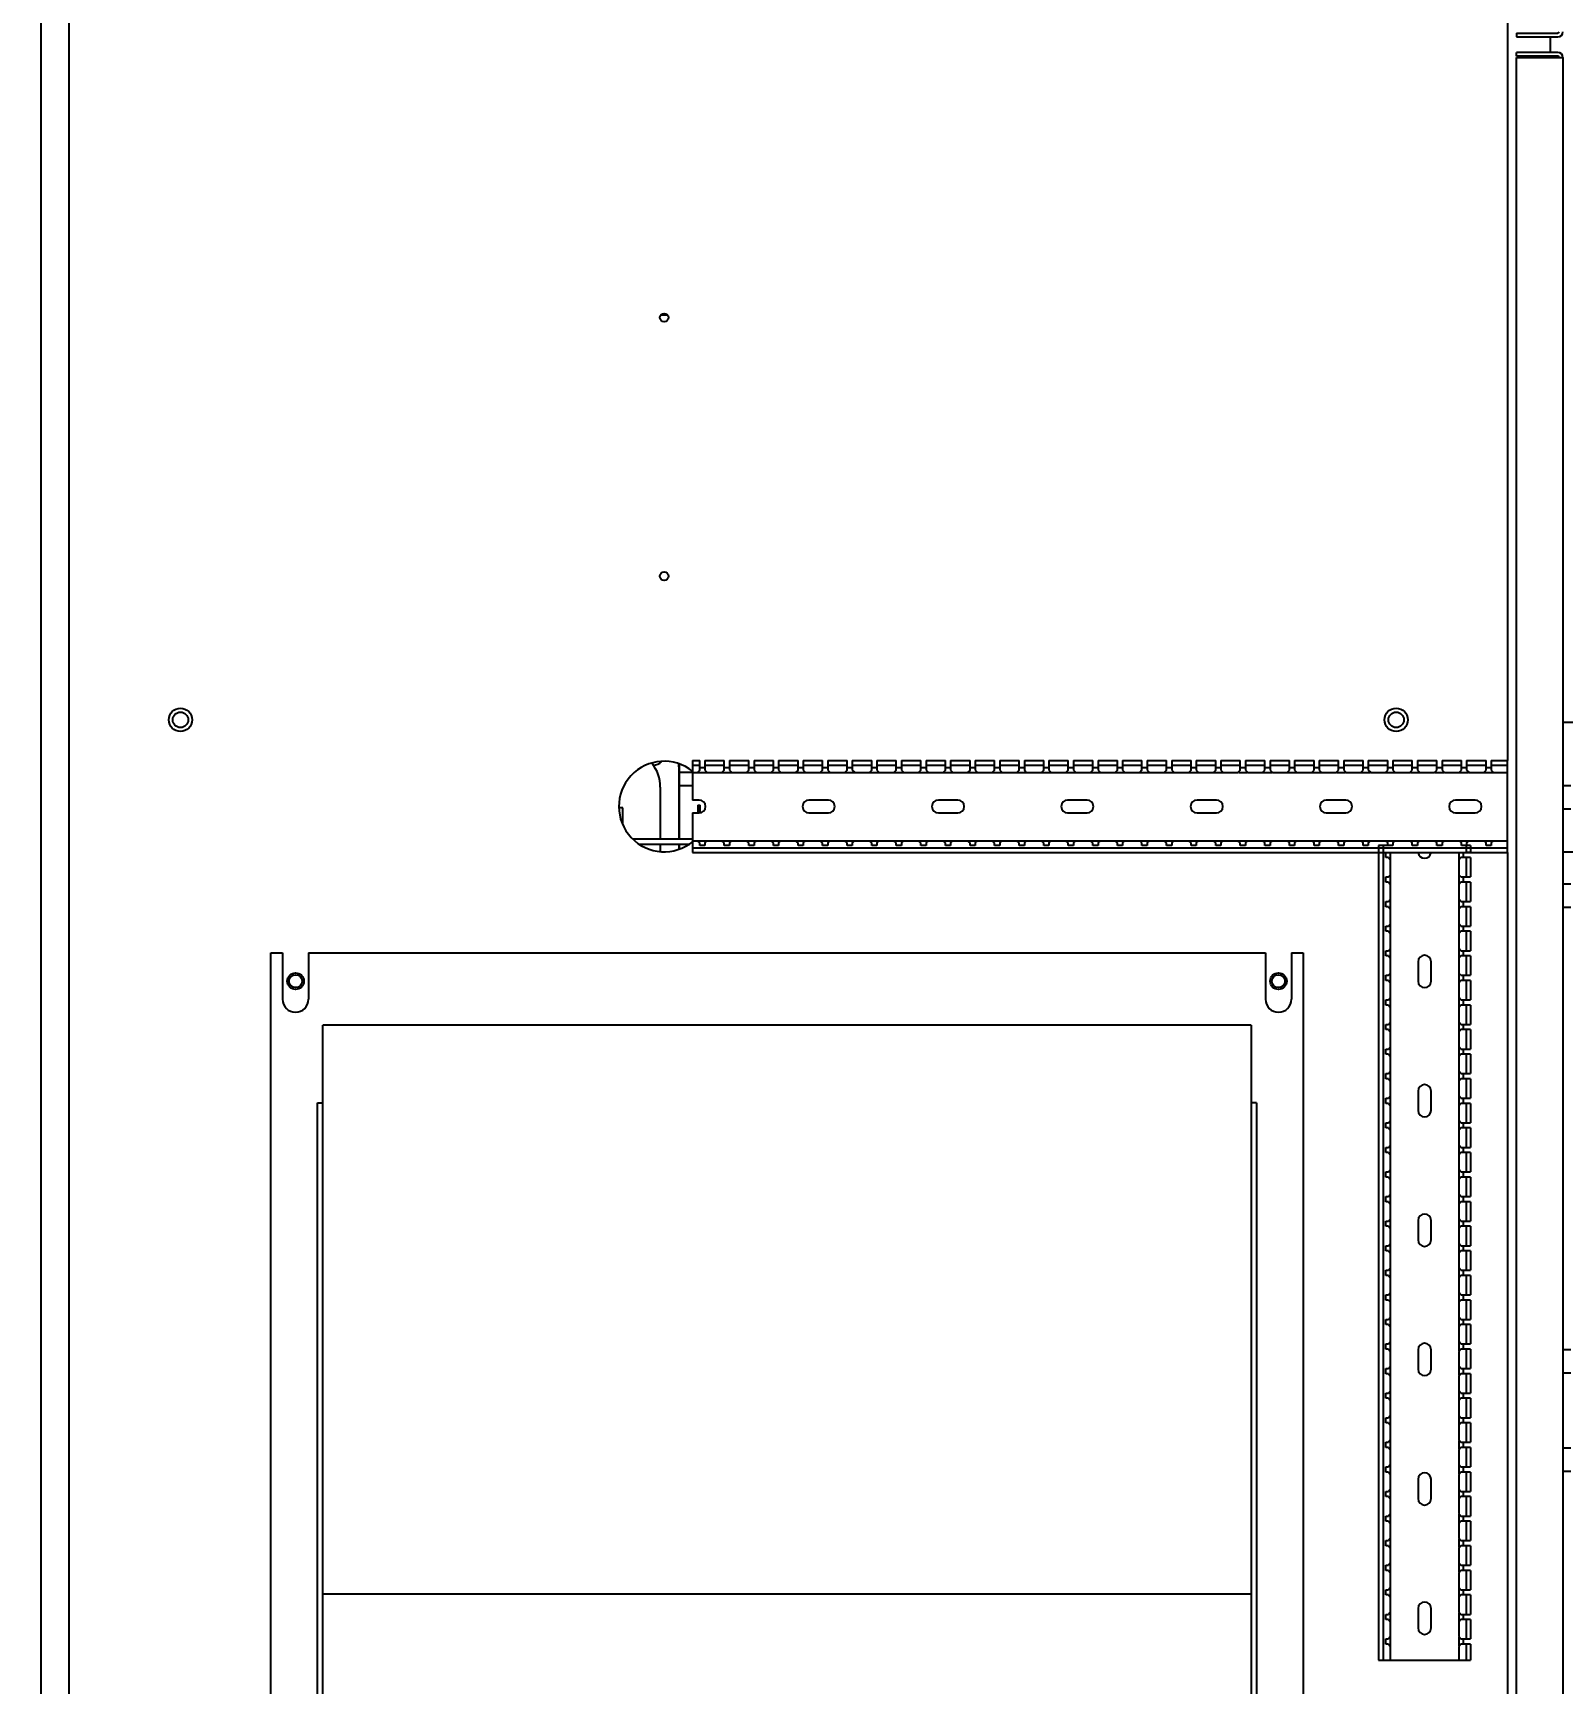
# Model space of a CAD drawing. Header units: feet. Extents: x -1522 to 1718, y -42 to 1309.
# Drawn here: x 26.861 to 28.802, y 9.049 to 11.143 of the extents above; entities that cross this region are included whole.
import ezdxf

# ---------------------------------------------------------------- set-up
doc = ezdxf.new("R2010")
doc.units = ezdxf.units.FT
doc.header["$MEASUREMENT"] = 0
doc.layers.add('E-EQPM-XFMR-1500V', color=141, linetype='Continuous')
doc.layers.add('G-NPLT', color=67, linetype='Continuous', plot=False)
doc.styles.add('NEI-A', font='arial.ttf')

# ---------------------------------------------------------------- blocks, each defined once
blk = doc.blocks.new('INV SKID')
at = {"layer": 'E-EQPM-XFMR-1500V', "linetype": 'Continuous'}
for p, q in [((-9.3537, 3.4687), (-9.3537, -3.467)), ((-9.3176, -3.4424), (-9.3176, 3.4441)), ((-7.4934, 0.9087), (-7.4934, -0.9069)), ((-7.482, 0.0156), (-7.482, 0.0107)), ((-7.482, 0.0156), (-7.4295, 0.0156)), ((-7.482, 0.0107), (-7.4295, 0.0107)), ((-7.4393, 0.0107), (-7.4393, -0.009)), ((-7.482, -0.0139), (-7.482, -0.009)), ((-7.4295, -0.009), (-7.482, -0.009)), ((-7.4295, -0.0139), (-7.482, -0.0139)), ((-7.482, -3.4211), (-7.482, -0.0155)), ((-7.482, -0.0155), (-7.4229, -0.0155)), ((-7.4229, -0.0155), (-7.4229, -3.4211)), ((-8.559, -0.342), (-8.567, -0.342)), ((-7.3491, -0.8587), (-7.4229, -0.8587)), ((-8.5441, -1.0064), (-8.5441, -0.917)), ((-8.5433, -1.0064), (-8.5433, -0.9114)), ((-8.5269, -0.9069), (-8.5269, -0.9571)), ((-8.5269, -0.9069), (-8.5179, -0.9069)), ((-8.5269, -0.9129), (-8.5179, -0.9129)), ((-8.5179, -0.9194), (-8.5208, -0.922)), ((-8.5179, -0.9194), (-8.5179, -0.9069)), ((-8.5113, -0.9161), (-8.5179, -0.9161)), ((-8.5113, -0.9069), (-8.5113, -0.9194)), ((-8.5113, -0.9069), (-8.4867, -0.9069)), ((-8.5113, -0.9129), (-8.4867, -0.9129)), ((-8.5113, -0.9194), (-8.5084, -0.922)), ((-8.4867, -0.9194), (-8.4897, -0.922)), ((-8.4867, -0.9194), (-8.4867, -0.9069)), ((-8.4802, -0.9161), (-8.4867, -0.9161)), ((-8.4802, -0.9069), (-8.4802, -0.9194)), ((-8.4802, -0.9069), (-8.4555, -0.9069)), ((-8.4802, -0.9129), (-8.4555, -0.9129)), ((-8.4802, -0.9194), (-8.4772, -0.922)), ((-8.4555, -0.9194), (-8.4585, -0.922)), ((-8.4555, -0.9194), (-8.4555, -0.9069)), ((-8.449, -0.9161), (-8.4555, -0.9161)), ((-8.449, -0.9069), (-8.449, -0.9194)), ((-8.449, -0.9069), (-8.4244, -0.9069)), ((-8.449, -0.9129), (-8.4244, -0.9129)), ((-8.449, -0.9194), (-8.446, -0.922)), ((-8.4244, -0.9194), (-8.4273, -0.922)), ((-8.4244, -0.9194), (-8.4244, -0.9069)), ((-8.4178, -0.9161), (-8.4244, -0.9161)), ((-8.4178, -0.9069), (-8.4178, -0.9194)), ((-8.4178, -0.9069), (-8.3932, -0.9069)), ((-8.4178, -0.9129), (-8.3932, -0.9129)), ((-8.4178, -0.9194), (-8.4148, -0.922)), ((-8.3932, -0.9194), (-8.3962, -0.922)), ((-8.3932, -0.9194), (-8.3932, -0.9069)), ((-8.3866, -0.9161), (-8.3932, -0.9161)), ((-8.3866, -0.9069), (-8.3866, -0.9194)), ((-8.3866, -0.9069), (-8.362, -0.9069)), ((-8.3866, -0.9129), (-8.362, -0.9129)), ((-8.3866, -0.9194), (-8.3837, -0.922)), ((-8.362, -0.9194), (-8.365, -0.922)), ((-8.362, -0.9194), (-8.362, -0.9069)), ((-8.3555, -0.9161), (-8.362, -0.9161)), ((-8.3555, -0.9069), (-8.3555, -0.9194)), ((-8.3555, -0.9069), (-8.3309, -0.9069)), ((-8.3555, -0.9129), (-8.3309, -0.9129)), ((-8.3555, -0.9194), (-8.3525, -0.922)), ((-8.3309, -0.9194), (-8.3338, -0.922)), ((-8.3309, -0.9194), (-8.3309, -0.9069)), ((-8.3243, -0.9161), (-8.3309, -0.9161)), ((-8.3243, -0.9069), (-8.3243, -0.9194)), ((-8.3243, -0.9069), (-8.2997, -0.9069)), ((-8.3243, -0.9129), (-8.2997, -0.9129)), ((-8.3243, -0.9194), (-8.3213, -0.922)), ((-8.2997, -0.9194), (-8.3027, -0.922)), ((-8.2997, -0.9194), (-8.2997, -0.9069)), ((-8.2931, -0.9161), (-8.2997, -0.9161)), ((-8.2931, -0.9069), (-8.2931, -0.9194)), ((-8.2931, -0.9069), (-8.2685, -0.9069)), ((-8.2931, -0.9129), (-8.2685, -0.9129)), ((-8.2931, -0.9194), (-8.2902, -0.922)), ((-8.2685, -0.9194), (-8.2715, -0.922)), ((-8.2685, -0.9194), (-8.2685, -0.9069)), ((-8.262, -0.9161), (-8.2685, -0.9161)), ((-8.262, -0.9069), (-8.262, -0.9194)), ((-8.262, -0.9069), (-8.2374, -0.9069)), ((-8.262, -0.9129), (-8.2374, -0.9129)), ((-8.262, -0.9194), (-8.259, -0.922)), ((-8.2374, -0.9194), (-8.2403, -0.922)), ((-8.2374, -0.9194), (-8.2374, -0.9069)), ((-8.2308, -0.9161), (-8.2374, -0.9161)), ((-8.2308, -0.9069), (-8.2308, -0.9194)), ((-8.2308, -0.9069), (-8.2062, -0.9069)), ((-8.2308, -0.9129), (-8.2062, -0.9129)), ((-8.2308, -0.9194), (-8.2278, -0.922)), ((-8.2062, -0.9194), (-8.2092, -0.922)), ((-8.2062, -0.9194), (-8.2062, -0.9069)), ((-8.1996, -0.9161), (-8.2062, -0.9161)), ((-8.1996, -0.9069), (-8.1996, -0.9194)), ((-8.1996, -0.9069), (-8.175, -0.9069)), ((-8.1996, -0.9129), (-8.175, -0.9129)), ((-8.1996, -0.9194), (-8.1967, -0.922)), ((-8.175, -0.9194), (-8.178, -0.922)), ((-8.175, -0.9194), (-8.175, -0.9069)), ((-8.1685, -0.9161), (-8.175, -0.9161)), ((-8.1685, -0.9069), (-8.1685, -0.9194)), ((-8.1685, -0.9069), (-8.1439, -0.9069)), ((-8.1685, -0.9129), (-8.1439, -0.9129)), ((-8.1685, -0.9194), (-8.1655, -0.922)), ((-8.1439, -0.9194), (-8.1468, -0.922)), ((-8.1439, -0.9194), (-8.1439, -0.9069)), ((-8.1373, -0.9161), (-8.1439, -0.9161)), ((-8.1373, -0.9069), (-8.1373, -0.9194)), ((-8.1373, -0.9069), (-8.1127, -0.9069)), ((-8.1373, -0.9129), (-8.1127, -0.9129)), ((-8.1373, -0.9194), (-8.1343, -0.922)), ((-8.1127, -0.9194), (-8.1157, -0.922)), ((-8.1127, -0.9194), (-8.1127, -0.9069)), ((-8.1061, -0.9161), (-8.1127, -0.9161)), ((-8.1061, -0.9069), (-8.1061, -0.9194)), ((-8.1061, -0.9069), (-8.0815, -0.9069)), ((-8.1061, -0.9129), (-8.0815, -0.9129)), ((-8.1061, -0.9194), (-8.1032, -0.922)), ((-8.0815, -0.9194), (-8.0845, -0.922)), ((-8.0815, -0.9194), (-8.0815, -0.9069)), ((-8.075, -0.9161), (-8.0815, -0.9161)), ((-8.075, -0.9069), (-8.075, -0.9194)), ((-8.075, -0.9069), (-8.0504, -0.9069)), ((-8.075, -0.9129), (-8.0504, -0.9129)), ((-8.075, -0.9194), (-8.072, -0.922)), ((-8.0504, -0.9194), (-8.0533, -0.922)), ((-8.0504, -0.9194), (-8.0504, -0.9069)), ((-8.0438, -0.9161), (-8.0504, -0.9161)), ((-8.0438, -0.9069), (-8.0438, -0.9194)), ((-8.0438, -0.9069), (-8.0192, -0.9069)), ((-8.0438, -0.9129), (-8.0192, -0.9129)), ((-8.0438, -0.9194), (-8.0408, -0.922)), ((-8.0192, -0.9194), (-8.0222, -0.922)), ((-8.0192, -0.9194), (-8.0192, -0.9069)), ((-8.0126, -0.9161), (-8.0192, -0.9161)), ((-8.0126, -0.9069), (-8.0126, -0.9194)), ((-8.0126, -0.9069), (-7.988, -0.9069)), ((-8.0126, -0.9129), (-7.988, -0.9129)), ((-8.0126, -0.9194), (-8.0097, -0.922)), ((-7.988, -0.9194), (-7.991, -0.922)), ((-7.988, -0.9194), (-7.988, -0.9069)), ((-7.9815, -0.9161), (-7.988, -0.9161)), ((-7.9815, -0.9069), (-7.9815, -0.9194)), ((-7.9815, -0.9069), (-7.9569, -0.9069)), ((-7.9815, -0.9129), (-7.9569, -0.9129)), ((-7.9815, -0.9194), (-7.9785, -0.922)), ((-7.9569, -0.9194), (-7.9598, -0.922)), ((-7.9569, -0.9194), (-7.9569, -0.9069)), ((-7.9503, -0.9161), (-7.9569, -0.9161)), ((-7.9503, -0.9069), (-7.9503, -0.9194)), ((-7.9503, -0.9069), (-7.9257, -0.9069)), ((-7.9503, -0.9129), (-7.9257, -0.9129)), ((-7.9503, -0.9194), (-7.9473, -0.922)), ((-7.9257, -0.9194), (-7.9287, -0.922)), ((-7.9257, -0.9194), (-7.9257, -0.9069)), ((-7.9191, -0.9161), (-7.9257, -0.9161)), ((-7.9191, -0.9069), (-7.9191, -0.9194)), ((-7.9191, -0.9069), (-7.8945, -0.9069)), ((-7.9191, -0.9129), (-7.8945, -0.9129)), ((-7.9191, -0.9194), (-7.9162, -0.922)), ((-7.8945, -0.9194), (-7.8975, -0.922)), ((-7.8945, -0.9194), (-7.8945, -0.9069)), ((-7.888, -0.9161), (-7.8945, -0.9161)), ((-7.888, -0.9069), (-7.888, -0.9194)), ((-7.888, -0.9069), (-7.8634, -0.9069)), ((-7.888, -0.9129), (-7.8634, -0.9129)), ((-7.888, -0.9194), (-7.885, -0.922)), ((-7.8634, -0.9194), (-7.8663, -0.922)), ((-7.8634, -0.9194), (-7.8634, -0.9069)), ((-7.8568, -0.9161), (-7.8634, -0.9161)), ((-7.8568, -0.9069), (-7.8568, -0.9194)), ((-7.8568, -0.9069), (-7.8322, -0.9069)), ((-7.8568, -0.9129), (-7.8322, -0.9129)), ((-7.8568, -0.9194), (-7.8538, -0.922)), ((-7.8322, -0.9194), (-7.8352, -0.922)), ((-7.8322, -0.9194), (-7.8322, -0.9069)), ((-7.8256, -0.9161), (-7.8322, -0.9161)), ((-7.8256, -0.9069), (-7.8256, -0.9194)), ((-7.8256, -0.9069), (-7.801, -0.9069)), ((-7.8256, -0.9129), (-7.801, -0.9129)), ((-7.8256, -0.9194), (-7.8227, -0.922)), ((-7.804, -0.922), (-7.801, -0.9194)), ((-7.801, -0.9194), (-7.801, -0.9069)), ((-7.7945, -0.9161), (-7.801, -0.9161)), ((-7.7945, -0.9069), (-7.7945, -0.9194)), ((-7.7945, -0.9069), (-7.7698, -0.9069)), ((-7.7945, -0.9129), (-7.7698, -0.9129)), ((-7.7945, -0.9194), (-7.7915, -0.922)), ((-7.7728, -0.922), (-7.7698, -0.9194)), ((-7.7698, -0.9194), (-7.7698, -0.9069)), ((-7.7633, -0.9161), (-7.7698, -0.9161)), ((-7.7633, -0.9069), (-7.7633, -0.9194)), ((-7.7633, -0.9069), (-7.7387, -0.9069)), ((-7.7633, -0.9129), (-7.7387, -0.9129)), ((-7.7633, -0.9194), (-7.7603, -0.922)), ((-7.7416, -0.922), (-7.7387, -0.9194)), ((-7.7387, -0.9194), (-7.7387, -0.9069)), ((-7.7321, -0.9161), (-7.7387, -0.9161)), ((-7.7321, -0.9069), (-7.7321, -0.9194)), ((-7.7321, -0.9069), (-7.7075, -0.9069)), ((-7.7321, -0.9129), (-7.7075, -0.9129)), ((-7.7321, -0.9194), (-7.7292, -0.922)), ((-7.7105, -0.922), (-7.7075, -0.9194)), ((-7.7075, -0.9194), (-7.7075, -0.9069)), ((-7.701, -0.9161), (-7.7075, -0.9161)), ((-7.701, -0.9069), (-7.701, -0.9194)), ((-7.701, -0.9069), (-7.6763, -0.9069)), ((-7.701, -0.9129), (-7.6763, -0.9129)), ((-7.701, -0.9194), (-7.698, -0.922)), ((-7.6793, -0.922), (-7.6763, -0.9194)), ((-7.6763, -0.9194), (-7.6763, -0.9069)), ((-7.6698, -0.9161), (-7.6763, -0.9161)), ((-7.6698, -0.9069), (-7.6698, -0.9194)), ((-7.6698, -0.9069), (-7.6452, -0.9069)), ((-7.6698, -0.9129), (-7.6452, -0.9129)), ((-7.6698, -0.9194), (-7.6668, -0.922)), ((-7.6481, -0.922), (-7.6452, -0.9194)), ((-7.6452, -0.9194), (-7.6452, -0.9069)), ((-7.6386, -0.9161), (-7.6452, -0.9161)), ((-7.6386, -0.9069), (-7.6386, -0.9194)), ((-7.6386, -0.9069), (-7.614, -0.9069)), ((-7.6386, -0.9129), (-7.614, -0.9129)), ((-7.6386, -0.9194), (-7.6357, -0.922)), ((-7.617, -0.922), (-7.614, -0.9194)), ((-7.614, -0.9194), (-7.614, -0.9069)), ((-7.6074, -0.9161), (-7.614, -0.9161)), ((-7.6074, -0.9069), (-7.6074, -0.9194)), ((-7.6074, -0.9069), (-7.5828, -0.9069)), ((-7.6074, -0.9129), (-7.5828, -0.9129)), ((-7.6074, -0.9194), (-7.6045, -0.922)), ((-7.5858, -0.922), (-7.5828, -0.9194)), ((-7.5828, -0.9194), (-7.5828, -0.9069)), ((-7.5763, -0.9161), (-7.5828, -0.9161)), ((-7.5763, -0.9069), (-7.5763, -0.9194)), ((-7.5763, -0.9069), (-7.5517, -0.9069)), ((-7.5763, -0.9129), (-7.5517, -0.9129)), ((-7.5763, -0.9194), (-7.5733, -0.922)), ((-7.5546, -0.922), (-7.5517, -0.9194)), ((-7.5517, -0.9194), (-7.5517, -0.9069)), ((-7.5451, -0.9161), (-7.5517, -0.9161)), ((-7.5451, -0.9069), (-7.5451, -0.9194)), ((-7.5451, -0.9069), (-7.5205, -0.9069)), ((-7.5451, -0.9129), (-7.5205, -0.9129)), ((-7.5451, -0.9194), (-7.5421, -0.922)), ((-7.5235, -0.922), (-7.5205, -0.9194)), ((-7.5205, -0.9194), (-7.5205, -0.9069)), ((-7.5139, -0.9161), (-7.5205, -0.9161)), ((-7.5139, -0.9069), (-7.5139, -0.9194)), ((-7.5139, -0.9069), (-7.4934, -0.9069)), ((-7.5139, -0.9129), (-7.4934, -0.9129)), ((-7.5139, -0.9194), (-7.511, -0.922)), ((-7.4934, -1.0237), (-7.4934, -0.9069)), ((-8.5679, -0.9407), (-8.5679, -1.0064)), ((-8.5433, -0.9219), (-8.5269, -0.9219)), ((-8.5433, -0.9219), (-8.5269, -0.9219)), ((-8.5269, -0.9391), (-8.5433, -0.9391)), ((-8.5269, -0.922), (-7.8856, -0.922)), ((-7.885, -0.922), (-7.8663, -0.922)), ((-7.8657, -0.922), (-7.8544, -0.922)), ((-7.8538, -0.922), (-7.8352, -0.922)), ((-7.8346, -0.922), (-7.8233, -0.922)), ((-7.8227, -0.922), (-7.804, -0.922)), ((-7.8034, -0.922), (-7.7921, -0.922)), ((-7.7915, -0.922), (-7.7728, -0.922)), ((-7.7722, -0.922), (-7.7609, -0.922)), ((-7.7603, -0.922), (-7.7416, -0.922)), ((-7.741, -0.922), (-7.7298, -0.922)), ((-7.7292, -0.922), (-7.7105, -0.922)), ((-7.7099, -0.922), (-7.6986, -0.922)), ((-7.698, -0.922), (-7.6793, -0.922)), ((-7.6787, -0.922), (-7.6674, -0.922)), ((-7.6668, -0.922), (-7.6481, -0.922)), ((-7.6475, -0.922), (-7.6363, -0.922)), ((-7.6357, -0.922), (-7.617, -0.922)), ((-7.6164, -0.922), (-7.6051, -0.922)), ((-7.6045, -0.922), (-7.5858, -0.922)), ((-7.5852, -0.922), (-7.5739, -0.922)), ((-7.5733, -0.922), (-7.5546, -0.922)), ((-7.554, -0.922), (-7.5428, -0.922)), ((-7.5421, -0.922), (-7.5235, -0.922)), ((-7.5229, -0.922), (-7.5116, -0.922)), ((-7.511, -0.922), (-7.4934, -0.922)), ((-7.4131, -0.9391), (-7.4229, -0.9391)), ((-8.5187, -0.9571), (-8.5269, -0.9571)), ((-8.3547, -0.9571), (-8.3793, -0.9571)), ((-8.1906, -0.9571), (-8.2152, -0.9571)), ((-8.0266, -0.9571), (-8.0512, -0.9571)), ((-7.8625, -0.9571), (-7.8871, -0.9571)), ((-7.6985, -0.9571), (-7.7231, -0.9571)), ((-7.5344, -0.9571), (-7.5591, -0.9571)), ((-8.6155, -0.967), (-8.6195, -0.967)), ((-8.6155, -0.9865), (-8.6155, -0.967)), ((-8.5269, -0.9735), (-8.5269, -1.0237)), ((-8.5269, -0.9735), (-8.5187, -0.9735)), ((-8.5203, -0.9636), (-8.5203, -0.9735)), ((-8.5203, -0.9636), (-8.5171, -0.9636)), ((-8.5171, -0.9732), (-8.5171, -0.9636)), ((-8.3793, -0.9735), (-8.3547, -0.9735)), ((-8.2152, -0.9735), (-8.1906, -0.9735)), ((-8.0512, -0.9735), (-8.0266, -0.9735)), ((-7.8871, -0.9735), (-7.8625, -0.9735)), ((-7.7231, -0.9735), (-7.6985, -0.9735)), ((-7.5591, -0.9735), (-7.5344, -0.9735)), ((-7.4131, -0.9686), (-7.4229, -0.9686)), ((-8.6024, -1.0064), (-8.5269, -1.0064)), ((-8.5936, -1.0129), (-8.5323, -1.0129)), ((-8.5679, -1.0129), (-8.5679, -1.0219)), ((-8.5441, -1.0194), (-8.5441, -1.0129)), ((-8.5433, -1.0193), (-8.5433, -1.0129)), ((-8.5269, -1.0087), (-7.4934, -1.0087)), ((-8.5269, -1.0178), (-7.4934, -1.0178)), ((-8.5269, -1.0237), (-7.4934, -1.0237)), ((-8.5179, -1.0113), (-8.5208, -1.0087)), ((-8.5179, -1.0146), (-8.5179, -1.0113)), ((-8.5113, -1.0146), (-8.5179, -1.0146)), ((-8.5113, -1.0113), (-8.5084, -1.0087)), ((-8.5113, -1.0113), (-8.5113, -1.0146)), ((-8.4867, -1.0113), (-8.4897, -1.0087)), ((-8.4867, -1.0146), (-8.4867, -1.0113)), ((-8.4802, -1.0146), (-8.4867, -1.0146)), ((-8.4802, -1.0113), (-8.4772, -1.0087)), ((-8.4802, -1.0113), (-8.4802, -1.0146)), ((-8.4555, -1.0113), (-8.4585, -1.0087)), ((-8.4555, -1.0146), (-8.4555, -1.0113)), ((-8.449, -1.0146), (-8.4555, -1.0146)), ((-8.449, -1.0113), (-8.446, -1.0087)), ((-8.449, -1.0113), (-8.449, -1.0146)), ((-8.4244, -1.0113), (-8.4273, -1.0087)), ((-8.4244, -1.0146), (-8.4244, -1.0113)), ((-8.4178, -1.0146), (-8.4244, -1.0146)), ((-8.4178, -1.0113), (-8.4148, -1.0087)), ((-8.4178, -1.0113), (-8.4178, -1.0146)), ((-8.3932, -1.0113), (-8.3962, -1.0087)), ((-8.3932, -1.0146), (-8.3932, -1.0113)), ((-8.3866, -1.0146), (-8.3932, -1.0146)), ((-8.3866, -1.0113), (-8.3837, -1.0087)), ((-8.3866, -1.0113), (-8.3866, -1.0146)), ((-8.362, -1.0113), (-8.365, -1.0087)), ((-8.362, -1.0146), (-8.362, -1.0113)), ((-8.3555, -1.0146), (-8.362, -1.0146)), ((-8.3555, -1.0113), (-8.3525, -1.0087)), ((-8.3555, -1.0113), (-8.3555, -1.0146)), ((-8.3309, -1.0113), (-8.3338, -1.0087)), ((-8.3309, -1.0146), (-8.3309, -1.0113)), ((-8.3243, -1.0146), (-8.3309, -1.0146)), ((-8.3243, -1.0113), (-8.3213, -1.0087)), ((-8.3243, -1.0113), (-8.3243, -1.0146)), ((-8.2997, -1.0113), (-8.3027, -1.0087)), ((-8.2997, -1.0146), (-8.2997, -1.0113)), ((-8.2931, -1.0146), (-8.2997, -1.0146)), ((-8.2931, -1.0113), (-8.2902, -1.0087)), ((-8.2931, -1.0113), (-8.2931, -1.0146)), ((-8.2685, -1.0113), (-8.2715, -1.0087)), ((-8.2685, -1.0146), (-8.2685, -1.0113)), ((-8.262, -1.0146), (-8.2685, -1.0146)), ((-8.262, -1.0113), (-8.259, -1.0087)), ((-8.262, -1.0113), (-8.262, -1.0146)), ((-8.2374, -1.0113), (-8.2403, -1.0087)), ((-8.2374, -1.0146), (-8.2374, -1.0113)), ((-8.2308, -1.0146), (-8.2374, -1.0146)), ((-8.2308, -1.0113), (-8.2278, -1.0087)), ((-8.2308, -1.0113), (-8.2308, -1.0146)), ((-8.2062, -1.0113), (-8.2092, -1.0087)), ((-8.2062, -1.0146), (-8.2062, -1.0113)), ((-8.1996, -1.0146), (-8.2062, -1.0146)), ((-8.1996, -1.0113), (-8.1967, -1.0087)), ((-8.1996, -1.0113), (-8.1996, -1.0146)), ((-8.175, -1.0113), (-8.178, -1.0087)), ((-8.175, -1.0146), (-8.175, -1.0113)), ((-8.1685, -1.0146), (-8.175, -1.0146)), ((-8.1685, -1.0113), (-8.1655, -1.0087)), ((-8.1685, -1.0113), (-8.1685, -1.0146)), ((-8.1439, -1.0113), (-8.1468, -1.0087)), ((-8.1439, -1.0146), (-8.1439, -1.0113)), ((-8.1373, -1.0146), (-8.1439, -1.0146)), ((-8.1373, -1.0113), (-8.1343, -1.0087)), ((-8.1373, -1.0113), (-8.1373, -1.0146)), ((-8.1127, -1.0113), (-8.1157, -1.0087)), ((-8.1127, -1.0146), (-8.1127, -1.0113)), ((-8.1061, -1.0146), (-8.1127, -1.0146)), ((-8.1061, -1.0113), (-8.1032, -1.0087)), ((-8.1061, -1.0113), (-8.1061, -1.0146)), ((-8.0815, -1.0113), (-8.0845, -1.0087)), ((-8.0815, -1.0146), (-8.0815, -1.0113)), ((-8.075, -1.0146), (-8.0815, -1.0146)), ((-8.075, -1.0113), (-8.072, -1.0087)), ((-8.075, -1.0113), (-8.075, -1.0146)), ((-8.0504, -1.0113), (-8.0533, -1.0087)), ((-8.0504, -1.0146), (-8.0504, -1.0113)), ((-8.0438, -1.0146), (-8.0504, -1.0146)), ((-8.0438, -1.0113), (-8.0408, -1.0087)), ((-8.0438, -1.0113), (-8.0438, -1.0146)), ((-8.0192, -1.0113), (-8.0222, -1.0087)), ((-8.0192, -1.0146), (-8.0192, -1.0113)), ((-8.0126, -1.0146), (-8.0192, -1.0146)), ((-8.0126, -1.0113), (-8.0097, -1.0087)), ((-8.0126, -1.0113), (-8.0126, -1.0146)), ((-7.988, -1.0113), (-7.991, -1.0087)), ((-7.988, -1.0146), (-7.988, -1.0113)), ((-7.9815, -1.0146), (-7.988, -1.0146)), ((-7.9815, -1.0113), (-7.9785, -1.0087)), ((-7.9815, -1.0113), (-7.9815, -1.0146)), ((-7.9569, -1.0113), (-7.9598, -1.0087)), ((-7.9569, -1.0146), (-7.9569, -1.0113)), ((-7.9503, -1.0146), (-7.9569, -1.0146)), ((-7.9503, -1.0113), (-7.9473, -1.0087)), ((-7.9503, -1.0113), (-7.9503, -1.0146)), ((-7.9257, -1.0113), (-7.9287, -1.0087)), ((-7.9257, -1.0146), (-7.9257, -1.0113)), ((-7.9191, -1.0146), (-7.9257, -1.0146)), ((-7.9191, -1.0113), (-7.9162, -1.0087)), ((-7.9191, -1.0113), (-7.9191, -1.0146)), ((-7.8945, -1.0113), (-7.8975, -1.0087)), ((-7.8945, -1.0146), (-7.8945, -1.0113)), ((-7.888, -1.0146), (-7.8945, -1.0146)), ((-7.888, -1.0113), (-7.885, -1.0087)), ((-7.888, -1.0113), (-7.888, -1.0146)), ((-7.8634, -1.0113), (-7.8663, -1.0087)), ((-7.8634, -1.0146), (-7.8634, -1.0113)), ((-7.8568, -1.0146), (-7.8634, -1.0146)), ((-7.8568, -1.0113), (-7.8538, -1.0087)), ((-7.8568, -1.0113), (-7.8568, -1.0146)), ((-7.8322, -1.0113), (-7.8352, -1.0087)), ((-7.8322, -1.0146), (-7.8322, -1.0113)), ((-7.8256, -1.0146), (-7.8322, -1.0146)), ((-7.8256, -1.0113), (-7.8227, -1.0087)), ((-7.8256, -1.0113), (-7.8256, -1.0146)), ((-7.804, -1.0087), (-7.801, -1.0113)), ((-7.801, -1.0146), (-7.801, -1.0113)), ((-7.7945, -1.0146), (-7.801, -1.0146)), ((-7.7945, -1.0113), (-7.7915, -1.0087)), ((-7.7945, -1.0113), (-7.7945, -1.0146)), ((-7.7728, -1.0087), (-7.7698, -1.0113)), ((-7.7698, -1.0146), (-7.7698, -1.0113)), ((-7.7633, -1.0146), (-7.7698, -1.0146)), ((-7.7633, -1.0113), (-7.7603, -1.0087)), ((-7.7633, -1.0113), (-7.7633, -1.0146)), ((-7.7416, -1.0087), (-7.7387, -1.0113)), ((-7.7387, -1.0146), (-7.7387, -1.0113)), ((-7.7321, -1.0146), (-7.7387, -1.0146)), ((-7.7321, -1.0113), (-7.7292, -1.0087)), ((-7.7321, -1.0113), (-7.7321, -1.0146)), ((-7.7105, -1.0087), (-7.7075, -1.0113)), ((-7.7075, -1.0146), (-7.7075, -1.0113)), ((-7.701, -1.0146), (-7.7075, -1.0146)), ((-7.701, -1.0113), (-7.698, -1.0087)), ((-7.701, -1.0113), (-7.701, -1.0146)), ((-7.6793, -1.0087), (-7.6763, -1.0113)), ((-7.6763, -1.0146), (-7.6763, -1.0113)), ((-7.6698, -1.0146), (-7.6763, -1.0146)), ((-7.6698, -1.0113), (-7.6668, -1.0087)), ((-7.6698, -1.0113), (-7.6698, -1.0146)), ((-7.6568, -1.0146), (-7.6568, -2.048)), ((-7.6452, -1.0146), (-7.6568, -1.0146)), ((-7.6509, -1.0146), (-7.6509, -2.048)), ((-7.6481, -1.0087), (-7.6452, -1.0113)), ((-7.6476, -1.0301), (-7.6476, -1.0237)), ((-7.6452, -1.0146), (-7.6452, -1.0113)), ((-7.6386, -1.0146), (-7.6452, -1.0146)), ((-7.6417, -2.048), (-7.6417, -1.0237)), ((-7.6386, -1.0113), (-7.6357, -1.0087)), ((-7.6386, -1.0113), (-7.6386, -1.0146)), ((-7.617, -1.0087), (-7.614, -1.0113)), ((-7.614, -1.0146), (-7.614, -1.0113)), ((-7.6074, -1.0146), (-7.614, -1.0146)), ((-7.6074, -1.0113), (-7.6045, -1.0087)), ((-7.6074, -1.0113), (-7.6074, -1.0146)), ((-7.5858, -1.0087), (-7.5828, -1.0113)), ((-7.5828, -1.0146), (-7.5828, -1.0113)), ((-7.5763, -1.0146), (-7.5828, -1.0146)), ((-7.5763, -1.0113), (-7.5733, -1.0087)), ((-7.5763, -1.0113), (-7.5763, -1.0146)), ((-7.5551, -1.0237), (-7.5551, -1.6558)), ((-7.5546, -1.0087), (-7.5517, -1.0113)), ((-7.5517, -1.0146), (-7.5517, -1.0113)), ((-7.5492, -1.0146), (-7.5517, -1.0146)), ((-7.54, -1.0146), (-7.5492, -1.0146)), ((-7.5492, -1.0301), (-7.5492, -1.0237)), ((-7.5459, -1.0146), (-7.5459, -1.0236)), ((-7.54, -1.0236), (-7.5459, -1.0236)), ((-7.5451, -1.0113), (-7.5421, -1.0087)), ((-7.5451, -1.0113), (-7.5451, -1.0146)), ((-7.54, -1.0146), (-7.54, -1.0236)), ((-7.5235, -1.0087), (-7.5205, -1.0113)), ((-7.5205, -1.0146), (-7.5205, -1.0113)), ((-7.5139, -1.0146), (-7.5205, -1.0146)), ((-7.5139, -1.0113), (-7.511, -1.0087)), ((-7.5139, -1.0113), (-7.5139, -1.0146)), ((-7.4934, -1.0237), (-7.4934, -3.4424)), ((-7.4229, -1.0228), (-7.3671, -1.0228)), ((-7.6444, -1.0301), (-7.6476, -1.0301)), ((-7.6444, -1.0301), (-7.6417, -1.0331)), ((-7.5525, -1.0301), (-7.5551, -1.0331)), ((-7.54, -1.0301), (-7.5525, -1.0301)), ((-7.5459, -1.0301), (-7.5459, -1.0547)), ((-7.54, -1.0301), (-7.54, -1.0547)), ((-7.6476, -1.0613), (-7.6476, -1.0547)), ((-7.6476, -1.0547), (-7.6444, -1.0547)), ((-7.6444, -1.0613), (-7.6476, -1.0613)), ((-7.6444, -1.0547), (-7.6417, -1.0518)), ((-7.6444, -1.0613), (-7.6417, -1.0643)), ((-7.5525, -1.0547), (-7.5551, -1.0518)), ((-7.5525, -1.0613), (-7.5551, -1.0643)), ((-7.5525, -1.0547), (-7.54, -1.0547)), ((-7.54, -1.0613), (-7.5525, -1.0613)), ((-7.5492, -1.0613), (-7.5492, -1.0547)), ((-7.5459, -1.0613), (-7.5459, -1.0859)), ((-7.54, -1.0613), (-7.54, -1.0859)), ((-7.4131, -1.0638), (-7.4229, -1.0638)), ((-7.6476, -1.0925), (-7.6476, -1.0859)), ((-7.6476, -1.0859), (-7.6444, -1.0859)), ((-7.6444, -1.0859), (-7.6417, -1.0829)), ((-7.5525, -1.0859), (-7.5551, -1.0829)), ((-7.5525, -1.0859), (-7.54, -1.0859)), ((-7.5492, -1.0925), (-7.5492, -1.0859)), ((-7.6444, -1.0925), (-7.6476, -1.0925)), ((-7.6444, -1.0925), (-7.6417, -1.0954)), ((-7.5525, -1.0925), (-7.5551, -1.0954)), ((-7.54, -1.0925), (-7.5525, -1.0925)), ((-7.5459, -1.0925), (-7.5459, -1.1171)), ((-7.54, -1.0925), (-7.54, -1.1171)), ((-7.4131, -1.0933), (-7.4229, -1.0933)), ((-7.6476, -1.1236), (-7.6476, -1.1171)), ((-7.6476, -1.1171), (-7.6444, -1.1171)), ((-7.6444, -1.1236), (-7.6476, -1.1236)), ((-7.6444, -1.1171), (-7.6417, -1.1141)), ((-7.6444, -1.1236), (-7.6417, -1.1266)), ((-7.5525, -1.1171), (-7.5551, -1.1141)), ((-7.5525, -1.1236), (-7.5551, -1.1266)), ((-7.5525, -1.1171), (-7.54, -1.1171)), ((-7.54, -1.1236), (-7.5525, -1.1236)), ((-7.5492, -1.1236), (-7.5492, -1.1171)), ((-7.5459, -1.1236), (-7.5459, -1.1483)), ((-7.54, -1.1236), (-7.54, -1.1483)), ((-9.0617, -3.1651), (-9.0617, -1.1507)), ((-9.0617, -1.1507), (-9.0469, -1.1507)), ((-9.0469, -1.1507), (-9.0469, -1.2098)), ((-9.0141, -1.1507), (-9.0141, -1.2098)), ((-9.0141, -1.1507), (-7.8002, -1.1507)), ((-7.8002, -1.1507), (-7.8002, -1.2098)), ((-7.7674, -1.1507), (-7.7674, -1.2098)), ((-7.7674, -1.1507), (-7.7526, -1.1507)), ((-7.7526, -1.1507), (-7.7526, -3.1651)), ((-7.6476, -1.1548), (-7.6476, -1.1483)), ((-7.6476, -1.1483), (-7.6444, -1.1483)), ((-7.6444, -1.1483), (-7.6417, -1.1453)), ((-7.5525, -1.1483), (-7.5551, -1.1453)), ((-7.5525, -1.1483), (-7.54, -1.1483)), ((-7.5492, -1.1548), (-7.5492, -1.1483)), ((-7.6444, -1.1548), (-7.6476, -1.1548)), ((-7.6444, -1.1548), (-7.6417, -1.1578)), ((-7.6066, -1.1622), (-7.6066, -1.1868)), ((-7.5902, -1.1868), (-7.5902, -1.1622)), ((-7.5525, -1.1548), (-7.5551, -1.1578)), ((-7.54, -1.1548), (-7.5525, -1.1548)), ((-7.5459, -1.1548), (-7.5459, -1.1794)), ((-7.54, -1.1548), (-7.54, -1.1794)), ((-7.6476, -1.186), (-7.6476, -1.1794)), ((-7.6476, -1.1794), (-7.6444, -1.1794)), ((-7.6444, -1.186), (-7.6476, -1.186)), ((-7.6444, -1.1794), (-7.6417, -1.1765)), ((-7.6444, -1.186), (-7.6417, -1.1889)), ((-7.5525, -1.1794), (-7.5551, -1.1765)), ((-7.5525, -1.186), (-7.5551, -1.1889)), ((-7.5525, -1.1794), (-7.54, -1.1794)), ((-7.54, -1.186), (-7.5525, -1.186)), ((-7.5492, -1.186), (-7.5492, -1.1794)), ((-7.5459, -1.186), (-7.5459, -1.2106)), ((-7.54, -1.186), (-7.54, -1.2106)), ((-7.6476, -1.2171), (-7.6476, -1.2106)), ((-7.6476, -1.2106), (-7.6444, -1.2106)), ((-7.6444, -1.2106), (-7.6417, -1.2076)), ((-7.5525, -1.2106), (-7.5551, -1.2076)), ((-7.5525, -1.2106), (-7.54, -1.2106)), ((-7.5492, -1.2171), (-7.5492, -1.2106)), ((-7.6444, -1.2171), (-7.6476, -1.2171)), ((-7.6444, -1.2171), (-7.6417, -1.2201)), ((-7.5525, -1.2171), (-7.5551, -1.2201)), ((-7.54, -1.2171), (-7.5525, -1.2171)), ((-7.5459, -1.2171), (-7.5459, -1.2418)), ((-7.54, -1.2171), (-7.54, -1.2418)), ((-8.9961, -3.6409), (-8.9961, -1.2426)), ((-7.8182, -1.2426), (-8.9961, -1.2426)), ((-7.8182, -1.2426), (-7.8182, -3.6409)), ((-7.6476, -1.2483), (-7.6476, -1.2418)), ((-7.6476, -1.2418), (-7.6444, -1.2418)), ((-7.6444, -1.2483), (-7.6476, -1.2483)), ((-7.6444, -1.2418), (-7.6417, -1.2388)), ((-7.6444, -1.2483), (-7.6417, -1.2513)), ((-7.5525, -1.2418), (-7.5551, -1.2388)), ((-7.5525, -1.2483), (-7.5551, -1.2513)), ((-7.5525, -1.2418), (-7.54, -1.2418)), ((-7.54, -1.2483), (-7.5525, -1.2483)), ((-7.5492, -1.2483), (-7.5492, -1.2418)), ((-7.5459, -1.2483), (-7.5459, -1.2729)), ((-7.54, -1.2483), (-7.54, -1.2729)), ((-7.6476, -1.2795), (-7.6476, -1.2729)), ((-7.6476, -1.2729), (-7.6444, -1.2729)), ((-7.6444, -1.2729), (-7.6417, -1.27)), ((-7.5525, -1.2729), (-7.5551, -1.27)), ((-7.5525, -1.2729), (-7.54, -1.2729)), ((-7.5492, -1.2795), (-7.5492, -1.2729)), ((-7.6444, -1.2795), (-7.6476, -1.2795)), ((-7.6444, -1.2795), (-7.6417, -1.2824)), ((-7.5525, -1.2795), (-7.5551, -1.2824)), ((-7.54, -1.2795), (-7.5525, -1.2795)), ((-7.5459, -1.2795), (-7.5459, -1.3041)), ((-7.54, -1.2795), (-7.54, -1.3041)), ((-7.6476, -1.3107), (-7.6476, -1.3041)), ((-7.6476, -1.3041), (-7.6444, -1.3041)), ((-7.6444, -1.3107), (-7.6476, -1.3107)), ((-7.6444, -1.3041), (-7.6417, -1.3011)), ((-7.6444, -1.3107), (-7.6417, -1.3136)), ((-7.5525, -1.3041), (-7.5551, -1.3011)), ((-7.5525, -1.3107), (-7.5551, -1.3136)), ((-7.5525, -1.3041), (-7.54, -1.3041)), ((-7.54, -1.3107), (-7.5525, -1.3107)), ((-7.5492, -1.3107), (-7.5492, -1.3041)), ((-7.5459, -1.3107), (-7.5459, -1.3353)), ((-7.54, -1.3107), (-7.54, -1.3353)), ((-7.6476, -1.3418), (-7.6476, -1.3353)), ((-7.6476, -1.3353), (-7.6444, -1.3353)), ((-7.6444, -1.3353), (-7.6417, -1.3323)), ((-7.6066, -1.3262), (-7.6066, -1.3508)), ((-7.5902, -1.3508), (-7.5902, -1.3262)), ((-7.5525, -1.3353), (-7.5551, -1.3323)), ((-7.5525, -1.3353), (-7.54, -1.3353)), ((-7.5492, -1.3418), (-7.5492, -1.3353)), ((-9.0026, -2.9486), (-9.0026, -1.341)), ((-9.0026, -1.341), (-8.9961, -1.341)), ((-7.8117, -1.341), (-7.8182, -1.341)), ((-7.8117, -1.341), (-7.8117, -2.9486)), ((-7.6444, -1.3418), (-7.6476, -1.3418)), ((-7.6444, -1.3418), (-7.6417, -1.3448)), ((-7.5525, -1.3418), (-7.5551, -1.3448)), ((-7.54, -1.3418), (-7.5525, -1.3418)), ((-7.5459, -1.3418), (-7.5459, -1.3664)), ((-7.54, -1.3418), (-7.54, -1.3664)), ((-7.6476, -1.373), (-7.6476, -1.3664)), ((-7.6476, -1.3664), (-7.6444, -1.3664)), ((-7.6444, -1.373), (-7.6476, -1.373)), ((-7.6444, -1.3664), (-7.6417, -1.3635)), ((-7.6444, -1.373), (-7.6417, -1.376)), ((-7.5525, -1.3664), (-7.5551, -1.3635)), ((-7.5525, -1.373), (-7.5551, -1.376)), ((-7.5525, -1.3664), (-7.54, -1.3664)), ((-7.54, -1.373), (-7.5525, -1.373)), ((-7.5492, -1.373), (-7.5492, -1.3664)), ((-7.5459, -1.373), (-7.5459, -1.3976)), ((-7.54, -1.373), (-7.54, -1.3976)), ((-7.6476, -1.4042), (-7.6476, -1.3976)), ((-7.6476, -1.3976), (-7.6444, -1.3976)), ((-7.6444, -1.3976), (-7.6417, -1.3946)), ((-7.5525, -1.3976), (-7.5551, -1.3946)), ((-7.5525, -1.3976), (-7.54, -1.3976)), ((-7.5492, -1.4042), (-7.5492, -1.3976)), ((-7.6444, -1.4042), (-7.6476, -1.4042)), ((-7.6444, -1.4042), (-7.6417, -1.4071)), ((-7.5525, -1.4042), (-7.5551, -1.4071)), ((-7.54, -1.4042), (-7.5525, -1.4042)), ((-7.5459, -1.4042), (-7.5459, -1.4288)), ((-7.54, -1.4042), (-7.54, -1.4288)), ((-7.6476, -1.4353), (-7.6476, -1.4288)), ((-7.6476, -1.4288), (-7.6444, -1.4288)), ((-7.6444, -1.4353), (-7.6476, -1.4353)), ((-7.6444, -1.4288), (-7.6417, -1.4258)), ((-7.6444, -1.4353), (-7.6417, -1.4383)), ((-7.5525, -1.4288), (-7.5551, -1.4258)), ((-7.5525, -1.4353), (-7.5551, -1.4383)), ((-7.5525, -1.4288), (-7.54, -1.4288)), ((-7.54, -1.4353), (-7.5525, -1.4353)), ((-7.5492, -1.4353), (-7.5492, -1.4288)), ((-7.5459, -1.4353), (-7.5459, -1.4599)), ((-7.54, -1.4353), (-7.54, -1.4599)), ((-7.6476, -1.4665), (-7.6476, -1.4599)), ((-7.6476, -1.4599), (-7.6444, -1.4599)), ((-7.6444, -1.4599), (-7.6417, -1.457)), ((-7.5525, -1.4599), (-7.5551, -1.457)), ((-7.5525, -1.4599), (-7.54, -1.4599)), ((-7.5492, -1.4665), (-7.5492, -1.4599)), ((-7.6444, -1.4665), (-7.6476, -1.4665)), ((-7.6444, -1.4665), (-7.6417, -1.4695)), ((-7.5525, -1.4665), (-7.5551, -1.4695)), ((-7.54, -1.4665), (-7.5525, -1.4665)), ((-7.5459, -1.4665), (-7.5459, -1.4911)), ((-7.54, -1.4665), (-7.54, -1.4911)), ((-7.6476, -1.4977), (-7.6476, -1.4911)), ((-7.6476, -1.4911), (-7.6444, -1.4911)), ((-7.6444, -1.4977), (-7.6476, -1.4977)), ((-7.6444, -1.4911), (-7.6417, -1.4881)), ((-7.6444, -1.4977), (-7.6417, -1.5006)), ((-7.6066, -1.4903), (-7.6066, -1.5149)), ((-7.5902, -1.5149), (-7.5902, -1.4903)), ((-7.5525, -1.4911), (-7.5551, -1.4881)), ((-7.5525, -1.4977), (-7.5551, -1.5006)), ((-7.5525, -1.4911), (-7.54, -1.4911)), ((-7.54, -1.4977), (-7.5525, -1.4977)), ((-7.5492, -1.4977), (-7.5492, -1.4911)), ((-7.5459, -1.4977), (-7.5459, -1.5223)), ((-7.54, -1.4977), (-7.54, -1.5223)), ((-7.6476, -1.5288), (-7.6476, -1.5223)), ((-7.6476, -1.5223), (-7.6444, -1.5223)), ((-7.6444, -1.5223), (-7.6417, -1.5193)), ((-7.5525, -1.5223), (-7.5551, -1.5193)), ((-7.5525, -1.5223), (-7.54, -1.5223)), ((-7.5492, -1.5288), (-7.5492, -1.5223)), ((-7.6444, -1.5288), (-7.6476, -1.5288)), ((-7.6444, -1.5288), (-7.6417, -1.5318)), ((-7.5525, -1.5288), (-7.5551, -1.5318)), ((-7.54, -1.5288), (-7.5525, -1.5288)), ((-7.5459, -1.5288), (-7.5459, -1.5534)), ((-7.54, -1.5288), (-7.54, -1.5534)), ((-7.6476, -1.56), (-7.6476, -1.5534)), ((-7.6476, -1.5534), (-7.6444, -1.5534)), ((-7.6444, -1.56), (-7.6476, -1.56)), ((-7.6444, -1.5534), (-7.6417, -1.5505)), ((-7.6444, -1.56), (-7.6417, -1.563)), ((-7.5525, -1.5534), (-7.5551, -1.5505)), ((-7.5525, -1.56), (-7.5551, -1.563)), ((-7.5525, -1.5534), (-7.54, -1.5534)), ((-7.54, -1.56), (-7.5525, -1.56)), ((-7.5492, -1.56), (-7.5492, -1.5534)), ((-7.5459, -1.56), (-7.5459, -1.5846)), ((-7.54, -1.56), (-7.54, -1.5846)), ((-7.6476, -1.5912), (-7.6476, -1.5846)), ((-7.6476, -1.5846), (-7.6444, -1.5846)), ((-7.6444, -1.5912), (-7.6476, -1.5912)), ((-7.6444, -1.5846), (-7.6417, -1.5816)), ((-7.6444, -1.5912), (-7.6417, -1.5941)), ((-7.5525, -1.5846), (-7.5551, -1.5816)), ((-7.5525, -1.5912), (-7.5551, -1.5941)), ((-7.5525, -1.5846), (-7.54, -1.5846)), ((-7.54, -1.5912), (-7.5525, -1.5912)), ((-7.5492, -1.5912), (-7.5492, -1.5846)), ((-7.5459, -1.5912), (-7.5459, -1.6158)), ((-7.54, -1.5912), (-7.54, -1.6158)), ((-7.6476, -1.6223), (-7.6476, -1.6158)), ((-7.6476, -1.6158), (-7.6444, -1.6158)), ((-7.6444, -1.6223), (-7.6476, -1.6223)), ((-7.6444, -1.6158), (-7.6417, -1.6128)), ((-7.6444, -1.6223), (-7.6417, -1.6253)), ((-7.5525, -1.6158), (-7.5551, -1.6128)), ((-7.5525, -1.6223), (-7.5551, -1.6253)), ((-7.5525, -1.6158), (-7.54, -1.6158)), ((-7.54, -1.6223), (-7.5525, -1.6223)), ((-7.5492, -1.6223), (-7.5492, -1.6158)), ((-7.5459, -1.6223), (-7.5459, -1.6469)), ((-7.54, -1.6223), (-7.54, -1.6469)), ((-7.6476, -1.6535), (-7.6476, -1.6469)), ((-7.6476, -1.6469), (-7.6444, -1.6469)), ((-7.6444, -1.6535), (-7.6476, -1.6535)), ((-7.6444, -1.6469), (-7.6417, -1.644)), ((-7.6444, -1.6535), (-7.6417, -1.6565)), ((-7.5525, -1.6469), (-7.5551, -1.644)), ((-7.5525, -1.6535), (-7.5551, -1.6565)), ((-7.5525, -1.6469), (-7.54, -1.6469)), ((-7.54, -1.6535), (-7.5525, -1.6535)), ((-7.5492, -1.6535), (-7.5492, -1.6469)), ((-7.5459, -1.6535), (-7.5459, -1.6781)), ((-7.54, -1.6535), (-7.54, -1.6781)), ((-7.6066, -1.6543), (-7.6066, -1.6789)), ((-7.5902, -1.6789), (-7.5902, -1.6543)), ((-7.5551, -1.6565), (-7.5551, -1.6751)), ((-7.4131, -1.6543), (-7.4229, -1.6543)), ((-7.6476, -1.6847), (-7.6476, -1.6781)), ((-7.6476, -1.6781), (-7.6444, -1.6781)), ((-7.6444, -1.6847), (-7.6476, -1.6847)), ((-7.6444, -1.6781), (-7.6417, -1.6751)), ((-7.6444, -1.6847), (-7.6417, -1.6876)), ((-7.5525, -1.6781), (-7.5551, -1.6751)), ((-7.5551, -1.6757), (-7.5551, -1.687)), ((-7.5525, -1.6847), (-7.5551, -1.6876)), ((-7.5551, -1.6876), (-7.5551, -1.7063)), ((-7.5525, -1.6781), (-7.54, -1.6781)), ((-7.54, -1.6847), (-7.5525, -1.6847)), ((-7.5492, -1.6847), (-7.5492, -1.6781)), ((-7.5459, -1.6847), (-7.5459, -1.7093)), ((-7.54, -1.6847), (-7.54, -1.7093)), ((-7.4131, -1.6838), (-7.4229, -1.6838)), ((-7.6476, -1.7158), (-7.6476, -1.7093)), ((-7.6476, -1.7093), (-7.6444, -1.7093)), ((-7.6444, -1.7158), (-7.6476, -1.7158)), ((-7.6444, -1.7093), (-7.6417, -1.7063)), ((-7.6444, -1.7158), (-7.6417, -1.7188)), ((-7.5525, -1.7093), (-7.5551, -1.7063)), ((-7.5551, -1.7069), (-7.5551, -1.7182)), ((-7.5525, -1.7158), (-7.5551, -1.7188)), ((-7.5525, -1.7093), (-7.54, -1.7093)), ((-7.54, -1.7158), (-7.5525, -1.7158)), ((-7.5492, -1.7158), (-7.5492, -1.7093)), ((-7.5459, -1.7158), (-7.5459, -1.7404)), ((-7.54, -1.7158), (-7.54, -1.7404)), ((-7.6417, -1.7375), (-7.6444, -1.7404)), ((-7.5551, -1.7188), (-7.5551, -1.7375)), ((-7.5551, -1.7375), (-7.5525, -1.7404)), ((-7.6476, -1.747), (-7.6476, -1.7404)), ((-7.6476, -1.7404), (-7.6444, -1.7404)), ((-7.6444, -1.747), (-7.6476, -1.747)), ((-7.6444, -1.747), (-7.6417, -1.75)), ((-7.5551, -1.7381), (-7.5551, -1.7493)), ((-7.5525, -1.747), (-7.5551, -1.75)), ((-7.5551, -1.75), (-7.5551, -1.7686)), ((-7.5525, -1.7404), (-7.54, -1.7404)), ((-7.54, -1.747), (-7.5525, -1.747)), ((-7.5492, -1.747), (-7.5492, -1.7404)), ((-7.5459, -1.747), (-7.5459, -1.7716)), ((-7.54, -1.747), (-7.54, -1.7716)), ((-7.6476, -1.7782), (-7.6476, -1.7716)), ((-7.6476, -1.7716), (-7.6444, -1.7716)), ((-7.6444, -1.7782), (-7.6476, -1.7782)), ((-7.6417, -1.7686), (-7.6444, -1.7716)), ((-7.6444, -1.7782), (-7.6417, -1.7811)), ((-7.5551, -1.7686), (-7.5525, -1.7716)), ((-7.5551, -1.7692), (-7.5551, -1.7805)), ((-7.5525, -1.7782), (-7.5551, -1.7811)), ((-7.5525, -1.7716), (-7.54, -1.7716)), ((-7.54, -1.7782), (-7.5525, -1.7782)), ((-7.5492, -1.7782), (-7.5492, -1.7716)), ((-7.5459, -1.7782), (-7.5459, -1.8028)), ((-7.54, -1.7782), (-7.54, -1.8028)), ((-7.4131, -1.779), (-7.4229, -1.779)), ((-7.6417, -1.7998), (-7.6444, -1.8028)), ((-7.5551, -1.7811), (-7.5551, -1.7998)), ((-7.5551, -1.7998), (-7.5525, -1.8028)), ((-7.5551, -1.8004), (-7.5551, -1.8117)), ((-7.6476, -1.8093), (-7.6476, -1.8028)), ((-7.6476, -1.8028), (-7.6444, -1.8028)), ((-7.6444, -1.8093), (-7.6476, -1.8093)), ((-7.6444, -1.8093), (-7.6417, -1.8123)), ((-7.6066, -1.8184), (-7.6066, -1.843)), ((-7.5902, -1.843), (-7.5902, -1.8184)), ((-7.5525, -1.8093), (-7.5551, -1.8123)), ((-7.5551, -1.8123), (-7.5551, -1.831)), ((-7.5525, -1.8028), (-7.54, -1.8028)), ((-7.54, -1.8093), (-7.5525, -1.8093)), ((-7.5492, -1.8093), (-7.5492, -1.8028)), ((-7.5459, -1.8093), (-7.5459, -1.8339)), ((-7.54, -1.8093), (-7.54, -1.8339)), ((-7.4131, -1.8085), (-7.4229, -1.8085)), ((-7.6476, -1.8405), (-7.6476, -1.8339)), ((-7.6476, -1.8339), (-7.6444, -1.8339)), ((-7.6444, -1.8405), (-7.6476, -1.8405)), ((-7.6417, -1.831), (-7.6444, -1.8339)), ((-7.6444, -1.8405), (-7.6417, -1.8435)), ((-7.5551, -1.831), (-7.5525, -1.8339)), ((-7.5551, -1.8316), (-7.5551, -1.8429)), ((-7.5525, -1.8405), (-7.5551, -1.8435)), ((-7.5525, -1.8339), (-7.54, -1.8339)), ((-7.54, -1.8405), (-7.5525, -1.8405)), ((-7.5492, -1.8405), (-7.5492, -1.8339)), ((-7.5459, -1.8405), (-7.5459, -1.8651)), ((-7.54, -1.8405), (-7.54, -1.8651)), ((-7.6417, -1.8621), (-7.6444, -1.8651)), ((-7.5551, -1.8435), (-7.5551, -1.8621)), ((-7.5551, -1.8621), (-7.5525, -1.8651)), ((-7.5551, -1.8627), (-7.5551, -1.874)), ((-7.6476, -1.8717), (-7.6476, -1.8651)), ((-7.6476, -1.8651), (-7.6444, -1.8651)), ((-7.6444, -1.8717), (-7.6476, -1.8717)), ((-7.6444, -1.8717), (-7.6417, -1.8746)), ((-7.5525, -1.8717), (-7.5551, -1.8746)), ((-7.5551, -1.8746), (-7.5551, -1.8933)), ((-7.5525, -1.8651), (-7.54, -1.8651)), ((-7.54, -1.8717), (-7.5525, -1.8717)), ((-7.5492, -1.8717), (-7.5492, -1.8651)), ((-7.5459, -1.8717), (-7.5459, -1.8963)), ((-7.54, -1.8717), (-7.54, -1.8963)), ((-7.6476, -1.9028), (-7.6476, -1.8963)), ((-7.6476, -1.8963), (-7.6444, -1.8963)), ((-7.6444, -1.9028), (-7.6476, -1.9028)), ((-7.6417, -1.8933), (-7.6444, -1.8963)), ((-7.6444, -1.9028), (-7.6417, -1.9058)), ((-7.5551, -1.8933), (-7.5525, -1.8963)), ((-7.5551, -1.8939), (-7.5551, -1.9052)), ((-7.5525, -1.9028), (-7.5551, -1.9058)), ((-7.5525, -1.8963), (-7.54, -1.8963)), ((-7.54, -1.9028), (-7.5525, -1.9028)), ((-7.5492, -1.9028), (-7.5492, -1.8963)), ((-7.5459, -1.9028), (-7.5459, -1.9275)), ((-7.54, -1.9028), (-7.54, -1.9275)), ((-7.6417, -1.9245), (-7.6444, -1.9275)), ((-7.5551, -1.9058), (-7.5551, -1.9245)), ((-7.5551, -1.9245), (-7.5525, -1.9275)), ((-7.5551, -1.9251), (-7.5551, -1.9364)), ((-7.6476, -1.934), (-7.6476, -1.9275)), ((-7.6476, -1.9275), (-7.6444, -1.9275)), ((-7.6444, -1.934), (-7.6476, -1.934)), ((-7.6444, -1.934), (-7.6417, -1.937)), ((-7.5525, -1.934), (-7.5551, -1.937)), ((-7.5551, -1.937), (-7.5551, -1.9557)), ((-7.5525, -1.9275), (-7.54, -1.9275)), ((-7.54, -1.934), (-7.5525, -1.934)), ((-7.5492, -1.934), (-7.5492, -1.9275)), ((-7.5459, -1.934), (-7.5459, -1.9586)), ((-7.54, -1.934), (-7.54, -1.9586)), ((-7.8182, -1.9644), (-8.9961, -1.9644)), ((-7.6476, -1.9652), (-7.6476, -1.9586)), ((-7.6476, -1.9586), (-7.6444, -1.9586)), ((-7.6444, -1.9652), (-7.6476, -1.9652)), ((-7.6417, -1.9557), (-7.6444, -1.9586)), ((-7.6444, -1.9652), (-7.6417, -1.9681)), ((-7.5551, -1.9557), (-7.5525, -1.9586)), ((-7.5551, -1.9562), (-7.5551, -1.9675)), ((-7.5525, -1.9652), (-7.5551, -1.9681)), ((-7.5525, -1.9586), (-7.54, -1.9586)), ((-7.54, -1.9652), (-7.5525, -1.9652)), ((-7.5492, -1.9652), (-7.5492, -1.9586)), ((-7.5459, -1.9652), (-7.5459, -1.9898)), ((-7.54, -1.9652), (-7.54, -1.9898)), ((-7.6417, -1.9868), (-7.6444, -1.9898)), ((-7.6066, -1.9824), (-7.6066, -2.007)), ((-7.5902, -2.007), (-7.5902, -1.9824)), ((-7.5551, -1.9681), (-7.5551, -1.9868)), ((-7.5551, -1.9868), (-7.5525, -1.9898)), ((-7.5551, -1.9874), (-7.5551, -1.9987)), ((-7.6476, -1.9963), (-7.6476, -1.9898)), ((-7.6476, -1.9898), (-7.6444, -1.9898)), ((-7.6444, -1.9963), (-7.6476, -1.9963)), ((-7.6444, -1.9963), (-7.6417, -1.9993)), ((-7.5525, -1.9963), (-7.5551, -1.9993)), ((-7.5551, -1.9993), (-7.5551, -2.018)), ((-7.5525, -1.9898), (-7.54, -1.9898)), ((-7.54, -1.9963), (-7.5525, -1.9963)), ((-7.5492, -1.9963), (-7.5492, -1.9898)), ((-7.5459, -1.9963), (-7.5459, -2.021)), ((-7.54, -1.9963), (-7.54, -2.021)), ((-7.6476, -2.0275), (-7.6476, -2.021)), ((-7.6476, -2.021), (-7.6444, -2.021)), ((-7.6444, -2.0275), (-7.6476, -2.0275)), ((-7.6417, -2.018), (-7.6444, -2.021)), ((-7.6444, -2.0275), (-7.6417, -2.0305)), ((-7.5551, -2.018), (-7.5525, -2.021)), ((-7.5551, -2.0186), (-7.5551, -2.0299)), ((-7.5525, -2.0275), (-7.5551, -2.0305)), ((-7.5551, -2.0305), (-7.5551, -2.048)), ((-7.5525, -2.021), (-7.54, -2.021)), ((-7.54, -2.0275), (-7.5525, -2.0275)), ((-7.5492, -2.0275), (-7.5492, -2.021)), ((-7.5459, -2.0275), (-7.5459, -2.048)), ((-7.54, -2.0275), (-7.54, -2.048)), ((-7.6568, -2.048), (-7.54, -2.048))]:
    blk.add_line(p, q, dxfattribs=at)
for centre, radius in [((-8.563, -0.3453), 0.00541), ((-8.563, -0.6733), 0.00541), ((-9.1765, -0.8554), 0.0148), ((-9.1765, -0.8554), 0.00984), ((-7.6345, -0.8554), 0.0148), ((-7.6345, -0.8554), 0.00984), ((-9.0305, -1.1868), 0.0105), ((-9.0305, -1.1868), 0.0082), ((-7.7838, -1.1868), 0.0105), ((-7.7838, -1.1868), 0.0082)]:
    blk.add_circle(centre, radius, dxfattribs=at)
for centre, radius, start, end in [((-7.4295, 0.0173), 0.00656, 270, 0), ((-7.4295, 0.0173), 0.00164, 270, 0), ((-7.4295, -0.0155), 0.00656, 0, 90), ((-7.4295, -0.0155), 0.00164, 0, 90), ((-8.563, -0.9653), 0.0574, 50.8776, 309.6421), ((-8.6171, -0.9407), 0.0492, 0, 37.8625), ((-8.5761, -0.8997), 0.0131, 267.5786, 317.7421), ((-8.5933, -0.917), 0.0492, 0, 6.7814), ((-8.5187, -0.9653), 0.0082, 270, 90), ((-8.3793, -0.9653), 0.0082, 90, 270), ((-8.3547, -0.9653), 0.0082, 270, 90), ((-8.2152, -0.9653), 0.0082, 90, 270), ((-8.1906, -0.9653), 0.0082, 270, 90), ((-8.0512, -0.9653), 0.0082, 90, 270), ((-8.0266, -0.9653), 0.0082, 270, 90), ((-7.8871, -0.9653), 0.0082, 90, 270), ((-7.8625, -0.9653), 0.0082, 270, 90), ((-7.7231, -0.9653), 0.0082, 90, 270), ((-7.6985, -0.9653), 0.0082, 270, 90), ((-7.5591, -0.9653), 0.0082, 90, 270), ((-7.5344, -0.9653), 0.0082, 270, 90), ((-7.5984, -1.0228), 0.0082, 187.1125, 352.8877), ((-7.5984, -1.1622), 0.0082, 0, 180), ((-7.5984, -1.1868), 0.0082, 180, 0), ((-9.0305, -1.2098), 0.0164, 180, 0), ((-7.7838, -1.2098), 0.0164, 180, 0), ((-7.5984, -1.3262), 0.0082, 0, 180), ((-7.5984, -1.3508), 0.0082, 180, 0), ((-7.5984, -1.4903), 0.0082, 0, 180), ((-7.5984, -1.5149), 0.0082, 180, 0), ((-7.5984, -1.6543), 0.0082, 0, 180), ((-7.5984, -1.6789), 0.0082, 180, 0), ((-7.5984, -1.8184), 0.0082, 0, 180), ((-7.5984, -1.843), 0.0082, 180, 0), ((-7.5984, -1.9824), 0.0082, 0, 180), ((-7.5984, -2.007), 0.0082, 180, 0)]:
    blk.add_arc(centre, radius, start, end, dxfattribs=at)

msp = doc.modelspace()

# ---------------------------------------------------------------- block references
msp.add_blockref('INV SKID', (36.22501, 11.12722))

# ---------------------------------------------------------------- texts
at = {"layer": 'G-NPLT', "insert": (-1524.03887, 222.65943), "char_height": 50.15749436, "attachment_point": 1, "style": 'NEI-A'}
msp.add_mtext_dynamic_manual_height_columns('\\pi-250.78747,l250.78747;THIS INVERTER NEEDS TO BE UPDATED WITH THE CORRECT INVERTER JOB SPECIFIC. GET FROM THE INVERTER XREF.', width=1665.7235448, gutter_width=214.91157, heights=[0], dxfattribs=at)

doc.saveas('drawing.dxf')
